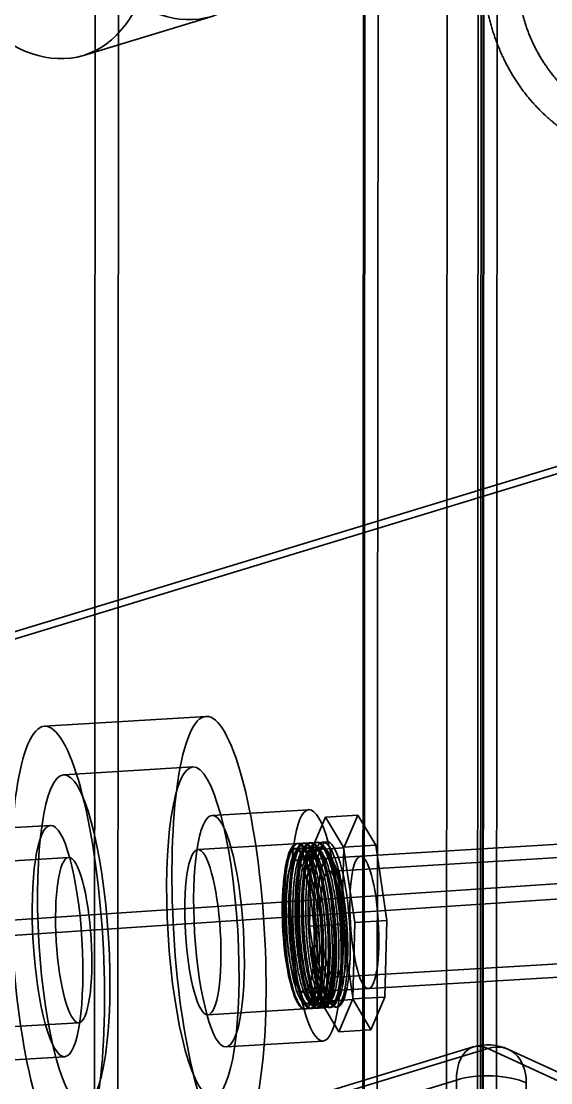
# Model space of a CAD drawing. Header units: millimetres. Extents: x 13 to 1054, y -1204 to 736.
# Drawn here: x 420.8 to 500.8, y -284.1 to -123.8 of the extents above; entities that cross this region are included whole.
import ezdxf

# ---------------------------------------------------------------- set-up
doc = ezdxf.new("R2010")
doc.units = ezdxf.units.MM
doc.layers.add('1', color=7, linetype='Continuous', true_color=0xffffff)

msp = doc.modelspace()

# ---------------------------------------------------------------- linework, layer by layer
at = {"layer": '1', "color": 27, "linetype": 'Continuous', "lineweight": 35}
for p, q in [((473.14, 483.86), (472.28, -702.77)), ((475.14, 483.86), (474.28, -702.77)), ((490.28, -702.78), (491.14, 483.85)), ((492.28, -702.78), (493.14, 483.85)), ((430.19, -128.95), (449.58, -123.05)), ((448.72, -228.75), (424.33, -230.23)), ((446.73, -236.38), (427.22, -237.57)), ((464.26, -242.84), (449.63, -243.72)), ((425.23, -245.2), (410.6, -246.09)), ((464.56, -247.83), (447.49, -248.86)), ((511.06, -247.52), (467.15, -250.18)), ((427.97, -250.04), (410.9, -251.08)), ((511.18, -249.51), (467.28, -252.17)), ((468.24, -268.14), (512.15, -265.48)), ((468.36, -270.14), (512.27, -267.48)), ((449, -273.82), (466.08, -272.78)), ((412.41, -276.03), (429.49, -275)), ((451.74, -278.66), (466.38, -277.77)), ((412.71, -281.02), (427.35, -280.14))]:
    msp.add_line(p, q, dxfattribs=at)
at = {"layer": '1', "color": 7, "linetype": 'Continuous', "lineweight": 35}
for p, q in [((471.74, -1189.27), (472.86, 345)), ((484.37, -1195.1), (485.48, 339.18)), ((489.08, -278.67), (399.9, -305.83)), ((491.27, -278.89), (402.09, -306.05)), ((505.95, -285.66), (491.27, -278.89)), ((509.09, -285.8), (494.41, -279.03)), ((397.35, -310.82), (486.53, -283.66)), ((486.53, -283.66), (486.47, -376.1)), ((497.02, -376.51), (497.08, -284.07))]:
    msp.add_line(p, q, dxfattribs=at)
at = {"layer": '1', "color": 5, "linetype": 'Continuous', "lineweight": 35}
for p, q in [((489.82, -1159.14), (490.89, 306.53)), ((490.15, 305.95), (489.09, -1159.72)), ((490.6, 305.48), (489.53, -1160.2)), ((435.57, -36.57), (434.97, -870.92)), ((432.05, -38.75), (431.45, -868.47))]:
    msp.add_line(p, q, dxfattribs=at)
at = {"layer": '1', "color": 151, "linetype": 'Continuous', "lineweight": 35}
for p, q in [((508.99, -188.79), (343.79, -239.1)), ((509.35, -189.78), (340.28, -241.28)), ((392.01, -261.34), (631.53, -245.31)), ((389.2, -263.84), (634.34, -247.44))]:
    msp.add_line(p, q, dxfattribs=at)
at = {"layer": '1', "color": 250, "linetype": 'Continuous', "lineweight": 35}
for p, q in [((466.76, -243.95), (464.64, -248.89)), ((466.76, -243.95), (471.64, -243.66)), ((469.47, -248.5), (466.76, -243.95)), ((471.64, -243.66), (469.52, -248.6)), ((474.35, -248.21), (471.64, -243.66)), ((462.67, -247.94), (462.44, -247.96)), ((463.64, -247.88), (463.41, -247.9)), ((464.62, -247.82), (464.39, -247.84)), ((465.6, -247.77), (465.36, -247.78)), ((467, -247.68), (466.34, -247.72)), ((469.47, -248.5), (474.35, -248.21)), ((476.05, -259.59), (474.35, -248.21)), ((462.29, -248.72), (462.17, -248.72)), ((472.03, -249.88), (462.28, -250.47)), ((463.26, -248.66), (462.91, -248.68)), ((464.24, -248.6), (463.89, -248.62)), ((464.64, -248.89), (464.35, -260.43)), ((464.64, -248.89), (469.52, -248.6)), ((465.21, -248.54), (464.86, -248.56)), ((466.19, -248.48), (465.84, -248.5)), ((469.52, -248.6), (469.23, -260.14)), ((471.17, -259.88), (469.47, -248.5)), ((471.17, -259.88), (476.05, -259.59)), ((475.75, -271.13), (476.05, -259.59)), ((464.35, -260.43), (469.23, -260.14)), ((464.35, -260.43), (466.05, -271.81)), ((469.23, -260.14), (470.93, -271.52)), ((470.88, -271.42), (471.17, -259.88)), ((464.7, -263.56), (465.41, -263.52)), ((465.03, -263.35), (465.38, -263.32)), ((465.41, -263.52), (465.39, -263.54)), ((463.49, -270.43), (473.24, -269.84)), ((463.84, -272.17), (464.19, -272.14)), ((464.82, -272.11), (465.17, -272.09)), ((465.79, -272.05), (466.15, -272.03)), ((466.05, -271.81), (470.93, -271.52)), ((466.05, -271.81), (468.76, -276.36)), ((466.77, -271.99), (467.12, -271.97)), ((467.75, -271.93), (468.1, -271.91)), ((468.76, -276.36), (470.88, -271.42)), ((470.88, -271.42), (475.75, -271.13)), ((470.93, -271.52), (473.63, -276.07)), ((473.63, -276.07), (475.75, -271.13)), ((463.64, -272.93), (463.69, -272.93)), ((464.44, -272.88), (464.67, -272.87)), ((465.41, -272.82), (465.64, -272.81)), ((466.39, -272.76), (466.62, -272.75)), ((467.36, -272.7), (467.6, -272.69)), ((468.34, -272.65), (468.52, -272.63)), ((468.76, -276.36), (473.63, -276.07))]:
    msp.add_line(p, q, dxfattribs=at)
at = {"layer": '1', "color": 7, "linetype": 'Continuous', "lineweight": 35}
msp.add_arc((491.27, -285.84), 7.5, 65.239, 106.9385, dxfattribs=at)
at = {"layer": '1', "color": 27, "linetype": 'Continuous', "lineweight": 35}
for centre, major_axis, ratio in [((440.11, -91.96), (9.47, -31.09), 0.585427), ((420.72, -97.86), (9.47, -31.09), 0.585427), ((450.68, -261.19), (1.96, -32.44), 0.210751), ((426.29, -262.67), (1.96, -32.44), 0.210751), ((448.24, -261.34), (-1.51, 24.95), 0.210751), ((428.73, -262.52), (-1.51, 24.95), 0.210751), ((450.68, -261.19), (1.06, -17.47), 0.210751), ((465.32, -260.3), (1.06, -17.47), 0.210751), ((426.29, -262.67), (1.06, -17.47), 0.210751), ((465.32, -260.3), (-0.76, 12.48), 0.210751), ((428.73, -262.52), (-0.76, 12.48), 0.210751), ((448.24, -261.34), (-0.76, 12.48), 0.210751), ((467.76, -260.16), (0.6, -9.98), 0.210751), ((467.76, -260.16), (-0.48, 7.99), 0.210751)]:
    msp.add_ellipse(centre, major_axis=major_axis, ratio=ratio, dxfattribs=at)
at = {"layer": '1', "color": 250, "linetype": 'Continuous', "lineweight": 35}
for centre, major_axis, start_param, end_param in [((467.76, -260.16), (-0.76, 12.48), 2.006497, 8.113717), ((462.88, -260.45), (-0.71, 11.73), 4.762354, 7.027121), ((462.88, -260.45), (0.76, -12.48), 5.14809, 6.641386)]:
    msp.add_ellipse(centre, major_axis=major_axis, ratio=0.210751, start_param=start_param, end_param=end_param, dxfattribs=at)
for centre in [(472.64, -259.86), (462.88, -260.45)]:
    msp.add_ellipse(centre, major_axis=(0.6, -9.98), ratio=0.210751, dxfattribs=at)
at = {"layer": '1', "color": 7, "linetype": 'Continuous', "lineweight": 35}
for major_axis, ratio, start_param, end_param in [((2.19, -7.17), 0.585427, 2.660826, 4.231622), ((3.14, 6.81), 0.718822, 5.28201, 6.852806), ((-7.5, 0.01), 0.374927, 3.825068, 5.395865)]:
    msp.add_ellipse((491.27, -285.84), major_axis=major_axis, ratio=ratio, start_param=start_param, end_param=end_param, dxfattribs=at)
at = {"layer": '1', "color": 27, "linetype": 'Continuous', "lineweight": 35}
for points, knots in [([(490.53, -115.02), (490.53, -115.2), (490.53, -115.63), (490.54, -116.34), (490.58, -117.13), (490.64, -117.91), (490.71, -118.7), (490.79, -119.48), (490.9, -120.25), (491.02, -121.02), (491.16, -121.78), (491.32, -122.54), (491.49, -123.29), (491.68, -124.03), (491.89, -124.77), (492.11, -125.5), (492.35, -126.22), (492.61, -126.93), (492.88, -127.63), (493.17, -128.32), (493.47, -129), (493.79, -129.67), (494.12, -130.33), (494.47, -130.98), (494.84, -131.61), (495.21, -132.24), (495.61, -132.85), (496.01, -133.45), (496.43, -134.04), (496.86, -134.62), (497.31, -135.18), (497.76, -135.73), (498.24, -136.26), (498.72, -136.78), (499.21, -137.29), (499.72, -137.78), (500.24, -138.26), (500.76, -138.73), (501.3, -139.17), (501.85, -139.61), (502.41, -140.03), (502.98, -140.43), (503.56, -140.82), (504.15, -141.19), (504.74, -141.55), (505.35, -141.89), (505.96, -142.21), (506.58, -142.52), (507.21, -142.81), (507.85, -143.08), (508.49, -143.34), (509.14, -143.58), (509.79, -143.81), (510.45, -144.01), (511.12, -144.2), (511.79, -144.38), (512.46, -144.53), (513.14, -144.67), (513.83, -144.79), (514.52, -144.89), (515.21, -144.98), (515.9, -145.05), (516.6, -145.1), (517.3, -145.13), (518, -145.14), (518.71, -145.14), (519.41, -145.12), (520.12, -145.08), (520.82, -145.02), (521.53, -144.95), (522.24, -144.86), (522.95, -144.75), (523.66, -144.62), (524.36, -144.47), (525.07, -144.31), (525.77, -144.13), (526.31, -143.98), (526.61, -143.89), (526.69, -143.86)], [0, 0, 0, 0, 0.009402, 0.023695, 0.037986, 0.052261, 0.066515, 0.080747, 0.094953, 0.109131, 0.123279, 0.137393, 0.151472, 0.165513, 0.179513, 0.193472, 0.207388, 0.221258, 0.235083, 0.248861, 0.262591, 0.276274, 0.289909, 0.303496, 0.317036, 0.330528, 0.343975, 0.357376, 0.370734, 0.384048, 0.397321, 0.410554, 0.423748, 0.436906, 0.450028, 0.463117, 0.476174, 0.489202, 0.502202, 0.515176, 0.528126, 0.541055, 0.553964, 0.566856, 0.579732, 0.592595, 0.605446, 0.618288, 0.631123, 0.643953, 0.656779, 0.669604, 0.682429, 0.695258, 0.708091, 0.720932, 0.733782, 0.746643, 0.759518, 0.772409, 0.785317, 0.798246, 0.811196, 0.824171, 0.837172, 0.850202, 0.863261, 0.876353, 0.889478, 0.902639, 0.915838, 0.929075, 0.942353, 0.955672, 0.969035, 0.982441, 0.995891, 1, 1, 1, 1]), ([(495.53, -115.03), (495.53, -115.18), (495.53, -115.57), (495.54, -116.2), (495.58, -116.93), (495.63, -117.65), (495.7, -118.37), (495.78, -119.08), (495.89, -119.78), (496.01, -120.49), (496.14, -121.18), (496.29, -121.87), (496.46, -122.55), (496.65, -123.23), (496.85, -123.89), (497.07, -124.55), (497.3, -125.2), (497.55, -125.83), (497.81, -126.46), (498.09, -127.08), (498.39, -127.69), (498.7, -128.28), (499.02, -128.87), (499.36, -129.44), (499.71, -130), (500.08, -130.54), (500.46, -131.08), (500.85, -131.6), (501.25, -132.11), (501.67, -132.6), (502.1, -133.08), (502.54, -133.55), (503, -134), (503.46, -134.44), (503.93, -134.86), (504.42, -135.26), (504.92, -135.66), (505.42, -136.03), (505.94, -136.39), (506.46, -136.74), (506.99, -137.07), (507.53, -137.38), (508.08, -137.68), (508.64, -137.96), (509.21, -138.22), (509.78, -138.47), (510.36, -138.7), (510.94, -138.92), (511.54, -139.12), (512.13, -139.3), (512.74, -139.46), (513.34, -139.6), (513.96, -139.73), (514.57, -139.84), (515.19, -139.94), (515.82, -140.02), (516.45, -140.07), (517.08, -140.12), (517.71, -140.14), (518.35, -140.14), (518.98, -140.13), (519.62, -140.1), (520.27, -140.05), (520.91, -139.99), (521.55, -139.91), (522.19, -139.8), (522.84, -139.69), (523.48, -139.55), (524.12, -139.39), (524.7, -139.24), (525.07, -139.13), (525.23, -139.08)], [0, 0, 0, 0, 0.00969, 0.025336, 0.040982, 0.056613, 0.072225, 0.087815, 0.103379, 0.118914, 0.134416, 0.149881, 0.165307, 0.18069, 0.196026, 0.211314, 0.22655, 0.241733, 0.256861, 0.271931, 0.286944, 0.301897, 0.316792, 0.331628, 0.346405, 0.361124, 0.375787, 0.390393, 0.404946, 0.419447, 0.433897, 0.448299, 0.462655, 0.476969, 0.491242, 0.505478, 0.519679, 0.533848, 0.547988, 0.562103, 0.576195, 0.590268, 0.604325, 0.61837, 0.632405, 0.646433, 0.660458, 0.674482, 0.688509, 0.702542, 0.716584, 0.730638, 0.744709, 0.758798, 0.77291, 0.787047, 0.801213, 0.815411, 0.829643, 0.843912, 0.858222, 0.872574, 0.886972, 0.901416, 0.915911, 0.930456, 0.945054, 0.959707, 0.974415, 0.989178, 1, 1, 1, 1])]:
    msp.add_open_spline(points, degree=3, knots=knots, dxfattribs=at)
at = {"layer": '1', "color": 250, "linetype": 'Continuous', "lineweight": 35}
for points, knots in [([(460.82, -265.86), (460.54, -264), (460.36, -261.95), (460.22, -257.87), (460.25, -255.84), (460.54, -252.33), (460.79, -250.83), (461.45, -248.72), (461.87, -248.09), (462.77, -247.86), (463.26, -248.26), (463.95, -249.54), (464.18, -250.1), (464.62, -251.38), (464.82, -252.11), (465.21, -253.75), (465.38, -254.63), (465.68, -256.51), (465.81, -257.51), (466.02, -259.52), (466.1, -260.55), (466.2, -262.58), (466.22, -263.57), (466.22, -265.51), (466.19, -266.43), (466.07, -268.13), (465.99, -268.92), (465.67, -270.98), (465.37, -271.98), (464.64, -273), (464.22, -273.01), (463.37, -272.04), (462.95, -271.06), (462.38, -269), (462.21, -268.24), (461.9, -266.54), (461.76, -265.62), (461.52, -263.71), (461.43, -262.7), (461.29, -260.67), (461.25, -259.65), (461.22, -257.61), (461.23, -256.63), (461.31, -254.74), (461.38, -253.83), (461.56, -252.19), (461.68, -251.43), (461.96, -250.13), (462.12, -249.58), (462.67, -248.24), (463.11, -247.82), (464.03, -247.99), (464.52, -248.59), (465.43, -250.66), (465.86, -252.14), (466.56, -255.63), (466.83, -257.63), (467.17, -261.7), (467.23, -263.77), (467.13, -267.47), (466.97, -269.1), (466.6, -270.93), (466.45, -271.45), (466.12, -272.24), (465.95, -272.52), (465.56, -272.83), (465.36, -272.86), (464.94, -272.68), (464.73, -272.46), (464.31, -271.78), (464.1, -271.32), (463.7, -270.2), (463.51, -269.54), (462.98, -267.27), (462.68, -265.42), (462.29, -261.45), (462.19, -259.34), (462.22, -255.38), (462.34, -253.52), (462.79, -250.48), (463.12, -249.3), (463.71, -248.24), (463.92, -248.01), (464.36, -247.8), (464.59, -247.82), (465.06, -248.1), (465.3, -248.37), (465.77, -249.14), (466, -249.64), (466.44, -250.85), (466.65, -251.55), (467.05, -253.11), (467.23, -253.99), (467.54, -255.82), (467.69, -256.8), (467.91, -258.8), (468, -259.81), (468.13, -261.86), (468.16, -262.87), (468.18, -264.82), (468.16, -265.77), (468.02, -268.39), (467.82, -269.89), (467.25, -272.01), (466.89, -272.63), (466.09, -272.86), (465.66, -272.46), (464.83, -270.74), (464.43, -269.41), (463.77, -266.14), (463.51, -264.2), (463.2, -260.15), (463.14, -258.05), (463.26, -254.21), (463.43, -252.45), (463.95, -249.69), (464.31, -248.68), (465.14, -247.66), (465.61, -247.65), (466.55, -248.61), (467.03, -249.59), (467.88, -252.32), (468.26, -254.06), (468.68, -256.92), (468.81, -257.93), (468.99, -259.95), (469.06, -260.98), (469.14, -263.01), (469.16, -263.99), (469.13, -265.88), (469.09, -266.78), (468.95, -268.42), (468.86, -269.18), (468.63, -270.48), (468.49, -271.03), (468.18, -271.92), (468, -272.24), (467.63, -272.65), (467.43, -272.74), (467.02, -272.65), (466.81, -272.48), (466.39, -271.9), (466.18, -271.49), (465.57, -269.93), (465.19, -268.45), (464.59, -264.95), (464.36, -262.92), (464.13, -258.85), (464.12, -256.78), (464.28, -254), (464.35, -253.13), (464.56, -251.55), (464.69, -250.83), (464.99, -249.61), (465.16, -249.09), (465.54, -248.3), (465.74, -248.02), (466.18, -247.71), (466.4, -247.68), (466.87, -247.87), (467.11, -248.09), (467.58, -248.76), (467.82, -249.22), (468.27, -250.35), (468.48, -251), (468.89, -252.52), (469.07, -253.35), (469.41, -255.14), (469.56, -256.11), (469.93, -259.06), (470.08, -261.16), (470.15, -265.13), (470.08, -266.99), (469.73, -270.02), (469.45, -271.2), (468.77, -272.59), (468.37, -272.81), (467.53, -272.23), (467.1, -271.43), (466.51, -269.63), (466.32, -268.91), (465.98, -267.35), (465.83, -266.5), (465.69, -265.57)], [0, 0, 0, 0, 0.015625, 0.015625, 0.03125, 0.03125, 0.046875, 0.046875, 0.0625, 0.0625, 0.078125, 0.078125, 0.085938, 0.085938, 0.09375, 0.09375, 0.101563, 0.101563, 0.109375, 0.109375, 0.117188, 0.117188, 0.125, 0.125, 0.132813, 0.132813, 0.140625, 0.140625, 0.15625, 0.15625, 0.171875, 0.171875, 0.1875, 0.1875, 0.195313, 0.195313, 0.203125, 0.203125, 0.210938, 0.210938, 0.21875, 0.21875, 0.226563, 0.226563, 0.234375, 0.234375, 0.242188, 0.242188, 0.25, 0.25, 0.265625, 0.265625, 0.28125, 0.28125, 0.296875, 0.296875, 0.3125, 0.3125, 0.328125, 0.328125, 0.34375, 0.34375, 0.351562, 0.351562, 0.359375, 0.359375, 0.367187, 0.367187, 0.375, 0.375, 0.382812, 0.382812, 0.390625, 0.390625, 0.40625, 0.40625, 0.421875, 0.421875, 0.4375, 0.4375, 0.453125, 0.453125, 0.460937, 0.460937, 0.46875, 0.46875, 0.476562, 0.476562, 0.484375, 0.484375, 0.492187, 0.492187, 0.5, 0.5, 0.507812, 0.507812, 0.515625, 0.515625, 0.523437, 0.523437, 0.53125, 0.53125, 0.546875, 0.546875, 0.5625, 0.5625, 0.578125, 0.578125, 0.59375, 0.59375, 0.609375, 0.609375, 0.625, 0.625, 0.640625, 0.640625, 0.65625, 0.65625, 0.671875, 0.671875, 0.6875, 0.6875, 0.703125, 0.703125, 0.710937, 0.710937, 0.71875, 0.71875, 0.726562, 0.726562, 0.734375, 0.734375, 0.742187, 0.742187, 0.75, 0.75, 0.757812, 0.757812, 0.765625, 0.765625, 0.773438, 0.773438, 0.78125, 0.78125, 0.796875, 0.796875, 0.8125, 0.8125, 0.828125, 0.828125, 0.835938, 0.835938, 0.84375, 0.84375, 0.851562, 0.851562, 0.859375, 0.859375, 0.867188, 0.867188, 0.875, 0.875, 0.882812, 0.882812, 0.890625, 0.890625, 0.898438, 0.898438, 0.90625, 0.90625, 0.921875, 0.921875, 0.9375, 0.9375, 0.953125, 0.953125, 0.96875, 0.96875, 0.984375, 0.984375, 0.992188, 0.992188, 1, 1, 1, 1]), ([(464.7, -263.56), (464.87, -265.25), (465.12, -266.83), (465.7, -269.51), (466.03, -270.61), (466.74, -272.16), (467.11, -272.61), (467.64, -272.72), (467.81, -272.66), (468.13, -272.37), (468.29, -272.13), (468.71, -271.17), (468.95, -270.18), (469.27, -267.71), (469.37, -266.2), (469.38, -263.76), (469.37, -262.9), (469.3, -261.18), (469.25, -260.32), (469.1, -258.56), (469.01, -257.71), (468.79, -256.04), (468.67, -255.22), (468.24, -252.91), (467.9, -251.53), (467.16, -249.38), (466.75, -248.59), (466.15, -247.94), (465.95, -247.81), (465.55, -247.74), (465.36, -247.79), (464.81, -248.23), (464.47, -248.89), (463.93, -250.82), (463.72, -252.1), (463.45, -255.03), (463.39, -256.7), (463.43, -259.28), (463.46, -260.17), (463.56, -261.9), (463.63, -262.76), (463.81, -264.46), (463.91, -265.27), (464.15, -266.81), (464.28, -267.55), (464.72, -269.56), (465.06, -270.67), (465.76, -272.21), (466.13, -272.66), (466.66, -272.78), (466.83, -272.72), (467.15, -272.43), (467.3, -272.2), (467.59, -271.56), (467.72, -271.16), (467.95, -270.2), (468.05, -269.64), (468.3, -267.78), (468.39, -266.27), (468.41, -263.03), (468.35, -261.26), (468.13, -258.66), (468.04, -257.79), (467.82, -256.11), (467.7, -255.31), (467.27, -252.98), (466.93, -251.61), (466.37, -249.99), (466.18, -249.52), (465.78, -248.74), (465.58, -248.44), (464.98, -247.79), (464.57, -247.71), (464.02, -248.14), (463.84, -248.38), (463.52, -249.01), (463.37, -249.41), (462.95, -250.86), (462.74, -252.13), (462.54, -254.34), (462.49, -255.12), (462.44, -256.75), (462.43, -257.6), (462.46, -260.18), (462.57, -261.97), (462.83, -264.48), (462.93, -265.3), (463.17, -266.85), (463.3, -267.57), (463.74, -269.6), (464.07, -270.7), (464.6, -271.88), (464.78, -272.18), (465.14, -272.62), (465.32, -272.76), (465.85, -272.88), (466.18, -272.58), (466.61, -271.64), (466.74, -271.23), (466.97, -270.27), (467.07, -269.72), (467.32, -267.86), (467.41, -266.37), (467.43, -263.91), (467.42, -263.07), (467.35, -261.36), (467.3, -260.47), (467.08, -257.87), (466.86, -256.15), (466.3, -253.08), (465.96, -251.7), (465.22, -249.52), (464.82, -248.73), (464.21, -248.06), (464.01, -247.94), (463.61, -247.86), (463.42, -247.91), (462.87, -248.33), (462.53, -248.99), (461.99, -250.9), (461.77, -252.17), (461.57, -254.36), (461.52, -255.16), (461.46, -256.78), (461.45, -257.62), (461.47, -259.36), (461.51, -260.23), (461.61, -261.96), (461.68, -262.84), (461.94, -265.36), (462.18, -266.94), (462.76, -269.63), (463.09, -270.75), (463.62, -271.92), (463.8, -272.24), (464.16, -272.68), (464.34, -272.81), (464.87, -272.94), (465.2, -272.65), (465.77, -271.39), (466.01, -270.41), (466.34, -267.95), (466.44, -266.45), (466.46, -264.01), (466.44, -263.16), (466.38, -261.44), (466.33, -260.57), (466.11, -257.95), (465.89, -256.24), (465.47, -253.92), (465.32, -253.2), (464.99, -251.85), (464.81, -251.23), (464.25, -249.6), (463.84, -248.79), (463.24, -248.13), (463.04, -248), (462.64, -247.91), (462.45, -247.96), (461.9, -248.38), (461.56, -249.03), (461.15, -250.47), (461.03, -251.01), (460.82, -252.25), (460.73, -252.94), (460.53, -255.13), (460.47, -256.8), (460.5, -259.38), (460.53, -260.26), (460.63, -262), (460.7, -262.86), (460.96, -265.39), (461.2, -266.97), (461.78, -269.68), (462.11, -270.79), (462.82, -272.37), (463.18, -272.83), (463.89, -273), (464.22, -272.72), (464.51, -272.08)], [0, 0, 0, 0, 0.015625, 0.015625, 0.03125, 0.03125, 0.046875, 0.046875, 0.054687, 0.054687, 0.0625, 0.0625, 0.078125, 0.078125, 0.09375, 0.09375, 0.101562, 0.101562, 0.109375, 0.109375, 0.117187, 0.117187, 0.125, 0.125, 0.140625, 0.140625, 0.15625, 0.15625, 0.164062, 0.164062, 0.171875, 0.171875, 0.1875, 0.1875, 0.203125, 0.203125, 0.21875, 0.21875, 0.226562, 0.226562, 0.234375, 0.234375, 0.242187, 0.242187, 0.25, 0.25, 0.265625, 0.265625, 0.28125, 0.28125, 0.289062, 0.289062, 0.296875, 0.296875, 0.304688, 0.304688, 0.3125, 0.3125, 0.328125, 0.328125, 0.34375, 0.34375, 0.351563, 0.351563, 0.359375, 0.359375, 0.375, 0.375, 0.382813, 0.382813, 0.390625, 0.390625, 0.40625, 0.40625, 0.414063, 0.414063, 0.421875, 0.421875, 0.4375, 0.4375, 0.445313, 0.445313, 0.453125, 0.453125, 0.46875, 0.46875, 0.476563, 0.476563, 0.484375, 0.484375, 0.5, 0.5, 0.507813, 0.507813, 0.515625, 0.515625, 0.53125, 0.53125, 0.539063, 0.539063, 0.546875, 0.546875, 0.5625, 0.5625, 0.570313, 0.570313, 0.578125, 0.578125, 0.59375, 0.59375, 0.609375, 0.609375, 0.625, 0.625, 0.632813, 0.632813, 0.640625, 0.640625, 0.65625, 0.65625, 0.671875, 0.671875, 0.679688, 0.679688, 0.6875, 0.6875, 0.695313, 0.695313, 0.703125, 0.703125, 0.71875, 0.71875, 0.734375, 0.734375, 0.742188, 0.742188, 0.75, 0.75, 0.765625, 0.765625, 0.78125, 0.78125, 0.796875, 0.796875, 0.804688, 0.804688, 0.8125, 0.8125, 0.828125, 0.828125, 0.835938, 0.835938, 0.84375, 0.84375, 0.859375, 0.859375, 0.867188, 0.867188, 0.875, 0.875, 0.890625, 0.890625, 0.898438, 0.898438, 0.90625, 0.90625, 0.921875, 0.921875, 0.929688, 0.929688, 0.9375, 0.9375, 0.953125, 0.953125, 0.96875, 0.96875, 0.984375, 0.984375, 1, 1, 1, 1]), ([(460.68, -251.92), (460.92, -250.65), (461.24, -249.7), (461.79, -248.93), (461.99, -248.77), (462.4, -248.69), (462.62, -248.75), (463.05, -249.1), (463.26, -249.38), (463.69, -250.15), (463.9, -250.64), (464.49, -252.34), (464.86, -253.83), (465.43, -257.2), (465.64, -259.07), (465.87, -262.77), (465.89, -264.6), (465.78, -267.01), (465.72, -267.77), (465.55, -269.11), (465.45, -269.71), (465.2, -270.73), (465.06, -271.14), (464.76, -271.77), (464.59, -271.98), (464.06, -272.28), (463.67, -272.03), (462.9, -270.69), (462.54, -269.6), (462.06, -267.54), (461.92, -266.77), (461.66, -265.13), (461.55, -264.28), (461.28, -261.57), (461.19, -259.67), (461.2, -256.05), (461.3, -254.34), (461.69, -251.49), (461.97, -250.34), (462.48, -249.24), (462.67, -248.98), (463.06, -248.67), (463.27, -248.62), (463.69, -248.75), (463.91, -248.92), (464.34, -249.48), (464.55, -249.85), (465.18, -251.29), (465.56, -252.64), (466.2, -255.77), (466.46, -257.58), (466.79, -261.27), (466.86, -263.15), (466.8, -266.58), (466.68, -268.11), (466.37, -269.9), (466.25, -270.42), (465.97, -271.25), (465.82, -271.57), (465.32, -272.2), (464.94, -272.19), (464.37, -271.51), (464.17, -271.17), (463.8, -270.32), (463.62, -269.79), (463.28, -268.56), (463.12, -267.87), (462.83, -266.36), (462.7, -265.53), (462.37, -262.96), (462.23, -261.07), (462.14, -257.37), (462.19, -255.57), (462.49, -252.45), (462.72, -251.13), (463.19, -249.73), (463.36, -249.36), (463.73, -248.83), (463.93, -248.67), (464.34, -248.56), (464.55, -248.62), (464.98, -248.96), (465.2, -249.24), (465.83, -250.37), (466.24, -251.53), (466.95, -254.42), (467.25, -256.15), (467.66, -259.77), (467.78, -261.67), (467.83, -265.23), (467.76, -266.89), (467.51, -268.94), (467.41, -269.54), (467.17, -270.57), (467.03, -270.99), (466.72, -271.63), (466.55, -271.85), (466.2, -272.06), (466.02, -272.05), (465.45, -271.71), (465.06, -271.04), (464.34, -268.96), (464.01, -267.55), (463.5, -264.31), (463.31, -262.46), (463.17, -259.67), (463.15, -258.75), (463.15, -256.94), (463.17, -256.05), (463.27, -254.38), (463.34, -253.59), (463.53, -252.15), (463.65, -251.51), (464.05, -249.81), (464.4, -249.05), (465.19, -248.4), (465.62, -248.51), (466.48, -249.59), (466.91, -250.56), (467.48, -252.5), (467.66, -253.21), (467.98, -254.78), (468.13, -255.63), (468.38, -257.37), (468.48, -258.29), (468.65, -260.14), (468.71, -261.06), (468.82, -263.82), (468.79, -265.58), (468.56, -268.58), (468.35, -269.83), (467.8, -271.52), (467.46, -271.97), (466.73, -271.97), (466.33, -271.52), (465.78, -270.26), (465.59, -269.73), (465.25, -268.53), (465.09, -267.85), (464.65, -265.58), (464.42, -263.81), (464.14, -260.16), (464.09, -258.25), (464.19, -254.74), (464.33, -253.12), (464.79, -250.53), (465.11, -249.55), (465.66, -248.73), (465.86, -248.56), (466.26, -248.44), (466.47, -248.49), (466.91, -248.82), (467.12, -249.08), (467.55, -249.82), (467.76, -250.3), (468.36, -251.96), (468.72, -253.44), (469.31, -256.77), (469.52, -258.64), (469.77, -262.34), (469.79, -264.18), (469.69, -266.61), (469.63, -267.38), (469.47, -268.74), (469.37, -269.35), (469.13, -270.4), (469, -270.83), (468.69, -271.48), (468.53, -271.71), (468, -272.05), (467.61, -271.83), (466.85, -270.56), (466.48, -269.5), (465.84, -266.78), (465.57, -265.13), (465.38, -263.32)], [0, 0, 0, 0, 0.015625, 0.015625, 0.023438, 0.023438, 0.03125, 0.03125, 0.039063, 0.039063, 0.046875, 0.046875, 0.0625, 0.0625, 0.078125, 0.078125, 0.09375, 0.09375, 0.101563, 0.101563, 0.109375, 0.109375, 0.117188, 0.117188, 0.125, 0.125, 0.140625, 0.140625, 0.15625, 0.15625, 0.164063, 0.164063, 0.171875, 0.171875, 0.1875, 0.1875, 0.203125, 0.203125, 0.21875, 0.21875, 0.226563, 0.226563, 0.234375, 0.234375, 0.242188, 0.242188, 0.25, 0.25, 0.265625, 0.265625, 0.28125, 0.28125, 0.296875, 0.296875, 0.3125, 0.3125, 0.320313, 0.320313, 0.328125, 0.328125, 0.34375, 0.34375, 0.351563, 0.351563, 0.359375, 0.359375, 0.367188, 0.367188, 0.375, 0.375, 0.390625, 0.390625, 0.40625, 0.40625, 0.421875, 0.421875, 0.429688, 0.429688, 0.4375, 0.4375, 0.445313, 0.445313, 0.453125, 0.453125, 0.46875, 0.46875, 0.484375, 0.484375, 0.5, 0.5, 0.515625, 0.515625, 0.523438, 0.523438, 0.53125, 0.53125, 0.539063, 0.539063, 0.546875, 0.546875, 0.5625, 0.5625, 0.578125, 0.578125, 0.59375, 0.59375, 0.601563, 0.601563, 0.609375, 0.609375, 0.617188, 0.617188, 0.625, 0.625, 0.640625, 0.640625, 0.65625, 0.65625, 0.671875, 0.671875, 0.679688, 0.679688, 0.6875, 0.6875, 0.695313, 0.695313, 0.703125, 0.703125, 0.71875, 0.71875, 0.734375, 0.734375, 0.75, 0.75, 0.765625, 0.765625, 0.773438, 0.773438, 0.78125, 0.78125, 0.796875, 0.796875, 0.8125, 0.8125, 0.828125, 0.828125, 0.84375, 0.84375, 0.851563, 0.851563, 0.859375, 0.859375, 0.867188, 0.867188, 0.875, 0.875, 0.890625, 0.890625, 0.90625, 0.90625, 0.921875, 0.921875, 0.929688, 0.929688, 0.9375, 0.9375, 0.945313, 0.945313, 0.953125, 0.953125, 0.96875, 0.96875, 0.984375, 0.984375, 1, 1, 1, 1]), ([(465.31, -259.72), (465.39, -260.58), (465.44, -261.43), (465.5, -263.12), (465.51, -263.96), (465.49, -266.34), (465.39, -267.8), (465.13, -269.56), (465.02, -270.08), (464.78, -270.96), (464.65, -271.31), (464.21, -272.12), (463.88, -272.29), (463.18, -271.87), (462.82, -271.28), (462.31, -269.93), (462.15, -269.39), (461.84, -268.18), (461.7, -267.52), (461.32, -265.35), (461.11, -263.7), (460.87, -260.3), (460.82, -258.54), (460.89, -255.29), (461.01, -253.76), (461.4, -251.23), (461.67, -250.22), (462.15, -249.24), (462.32, -249), (462.68, -248.71), (462.88, -248.65), (463.46, -248.77), (463.87, -249.24), (464.45, -250.43), (464.64, -250.92), (465.01, -252.03), (465.18, -252.65), (465.66, -254.71), (465.93, -256.31), (466.32, -259.66), (466.44, -261.41), (466.49, -263.9), (466.49, -264.72), (466.44, -266.27), (466.4, -266.99), (466.21, -269.01), (466.01, -270.11), (465.62, -271.26), (465.48, -271.56), (465.18, -271.97), (465.01, -272.08), (464.51, -272.14), (464.15, -271.8), (463.45, -270.42), (463.11, -269.39), (462.67, -267.44), (462.54, -266.74), (462.31, -265.23), (462.2, -264.43), (461.94, -261.96), (461.84, -260.2), (461.81, -257.67), (461.82, -256.83), (461.89, -255.24), (461.94, -254.48), (462.16, -252.34), (462.38, -251.14), (462.95, -249.39), (463.29, -248.84), (463.85, -248.59), (464.05, -248.6), (464.44, -248.81), (464.64, -249.01), (465.24, -249.87), (465.63, -250.8), (466.16, -252.61), (466.32, -253.27), (466.62, -254.71), (466.76, -255.49), (467.12, -257.89), (467.29, -259.63), (467.48, -263.04), (467.48, -264.71), (467.37, -266.95), (467.32, -267.64), (467.17, -268.9), (467.07, -269.47), (466.75, -270.93), (466.46, -271.6), (465.99, -272.03), (465.82, -272.08), (465.48, -271.99), (465.3, -271.85), (464.77, -271.16), (464.42, -270.34), (463.78, -268.11), (463.5, -266.7), (463.07, -263.59), (462.91, -261.85), (462.81, -259.27), (462.79, -258.42), (462.8, -256.75), (462.83, -255.93), (462.96, -253.63), (463.14, -252.25), (463.5, -250.63), (463.64, -250.16), (463.95, -249.4), (464.11, -249.11), (464.46, -248.69), (464.65, -248.58), (465.03, -248.54), (465.23, -248.62), (465.82, -249.12), (466.23, -249.84), (466.79, -251.35), (466.97, -251.95), (467.3, -253.24), (467.46, -253.94), (467.88, -256.21), (468.1, -257.89), (468.39, -261.31), (468.45, -263.05), (468.41, -266.21), (468.31, -267.66), (467.96, -270.01), (467.72, -270.9), (467.28, -271.69), (467.12, -271.86), (466.79, -272.02), (466.62, -272), (466.1, -271.68), (465.73, -271.09), (465.23, -269.71), (465.07, -269.17), (464.76, -267.96), (464.62, -267.29), (464.23, -265.11), (464.03, -263.45), (463.79, -260.06), (463.75, -258.31), (463.82, -255.03), (463.94, -253.52), (464.24, -251.63), (464.36, -251.07), (464.62, -250.09), (464.77, -249.68), (465.25, -248.72), (465.62, -248.43), (466.4, -248.61), (466.81, -249.08), (467.4, -250.3), (467.59, -250.78), (467.95, -251.9), (468.12, -252.54), (468.6, -254.59), (468.87, -256.2), (469.15, -258.71), (469.23, -259.58), (469.35, -261.29), (469.38, -262.13), (469.44, -264.64), (469.38, -266.21), (469.13, -268.88), (468.93, -269.98), (468.41, -271.48), (468.1, -271.9), (467.42, -271.96), (467.06, -271.61), (466.53, -270.55), (466.36, -270.12), (466.04, -269.1), (465.88, -268.5), (465.45, -266.56), (465.2, -265.01), (465.03, -263.35)], [0, 0, 0, 0, 0.007812, 0.007812, 0.015625, 0.015625, 0.03125, 0.03125, 0.039062, 0.039062, 0.046875, 0.046875, 0.0625, 0.0625, 0.078125, 0.078125, 0.085937, 0.085937, 0.09375, 0.09375, 0.109375, 0.109375, 0.125, 0.125, 0.140625, 0.140625, 0.15625, 0.15625, 0.164062, 0.164062, 0.171875, 0.171875, 0.1875, 0.1875, 0.195312, 0.195312, 0.203125, 0.203125, 0.21875, 0.21875, 0.234375, 0.234375, 0.242187, 0.242187, 0.25, 0.25, 0.265625, 0.265625, 0.273437, 0.273437, 0.28125, 0.28125, 0.296875, 0.296875, 0.3125, 0.3125, 0.320312, 0.320312, 0.328125, 0.328125, 0.34375, 0.34375, 0.351562, 0.351562, 0.359375, 0.359375, 0.375, 0.375, 0.390625, 0.390625, 0.398437, 0.398437, 0.40625, 0.40625, 0.421875, 0.421875, 0.429687, 0.429687, 0.4375, 0.4375, 0.453125, 0.453125, 0.46875, 0.46875, 0.476562, 0.476562, 0.484375, 0.484375, 0.5, 0.5, 0.507812, 0.507812, 0.515625, 0.515625, 0.53125, 0.53125, 0.546875, 0.546875, 0.5625, 0.5625, 0.570312, 0.570312, 0.578125, 0.578125, 0.59375, 0.59375, 0.601562, 0.601562, 0.609375, 0.609375, 0.617187, 0.617187, 0.625, 0.625, 0.640625, 0.640625, 0.648438, 0.648438, 0.65625, 0.65625, 0.671875, 0.671875, 0.6875, 0.6875, 0.703125, 0.703125, 0.71875, 0.71875, 0.726562, 0.726562, 0.734375, 0.734375, 0.75, 0.75, 0.757812, 0.757812, 0.765625, 0.765625, 0.78125, 0.78125, 0.796875, 0.796875, 0.8125, 0.8125, 0.820312, 0.820312, 0.828125, 0.828125, 0.84375, 0.84375, 0.859375, 0.859375, 0.867188, 0.867188, 0.875, 0.875, 0.890625, 0.890625, 0.898438, 0.898438, 0.90625, 0.90625, 0.921875, 0.921875, 0.9375, 0.9375, 0.953125, 0.953125, 0.96875, 0.96875, 0.976562, 0.976562, 0.984375, 0.984375, 1, 1, 1, 1]), ([(460.68, -251.92), (460.53, -252.76), (460.41, -253.75), (460.26, -255.93), (460.22, -257.14), (460.26, -260.85), (460.47, -263.51), (460.82, -265.86)], [0, 0, 0, 0, 0.25, 0.25, 0.5, 0.5, 1, 1, 1, 1]), ([(465.31, -259.72), (465.52, -262.27), (465.55, -264.88), (465.26, -269.28), (464.95, -271.04), (464.51, -272.08)], [0, 0, 0, 0, 0.5, 0.5, 1, 1, 1, 1]), ([(465.45, -263.54), (465.5, -264.09), (465.67, -265.46), (465.87, -266.72), (466.01, -267.43)], [0, 0, 0, 0, 0.398713, 1, 1, 1, 1]), ([(465.09, -267.8), (465.1, -267.83), (465.11, -267.9), (465.14, -268.02), (465.16, -268.13), (465.18, -268.21), (465.19, -268.24)], [0, 0, 0, 0, 0.229949, 0.495269, 0.795965, 1, 1, 1, 1]), ([(466.29, -268.18), (466.29, -268.13), (466.3, -268.05), (466.31, -267.92), (466.32, -267.82), (466.33, -267.75), (466.33, -267.72)], [0, 0, 0, 0, 0.296864, 0.562483, 0.796861, 1, 1, 1, 1])]:
    msp.add_open_spline(points, degree=3, knots=knots, dxfattribs=at)
for points, degree in [([(467.39, -253.66), (467.34, -253.44), (467.29, -253.22)], 2), ([(468.37, -253.6), (468.32, -253.38), (468.27, -253.16)], 2), ([(460.43, -253.64), (460.42, -253.82), (460.4, -254)], 2), ([(461.41, -253.58), (461.39, -253.8), (461.37, -254.03)], 2), ([(462.39, -253.52), (462.36, -253.74), (462.34, -253.97)], 2), ([(463.36, -253.46), (463.34, -253.68), (463.32, -253.91)], 2), ([(464.34, -253.4), (464.32, -253.63), (464.29, -253.85)], 2), ([(465.44, -253.78), (465.39, -253.56), (465.34, -253.33)], 2), ([(466.41, -253.72), (466.37, -253.5), (466.32, -253.28)], 2), ([(465.03, -263.35), (464.7, -263.56)], 1), ([(465.38, -263.32), (465.45, -263.54)], 1), ([(465.45, -263.54), (465.39, -263.54)], 1), ([(465.39, -263.54), (465.56, -264.94), (465.77, -266.25), (466.01, -267.43)], 3), ([(466.01, -267.43), (465.9, -266.84), (465.79, -266.21), (465.69, -265.57)], 3), ([(467.26, -268.12), (467.29, -267.89), (467.31, -267.66)], 2), ([(468.24, -268.06), (468.26, -267.83), (468.28, -267.6)], 2), ([(469.22, -268), (469.24, -267.77), (469.26, -267.54)], 2), ([(462.16, -267.97), (462.21, -268.2), (462.26, -268.42)], 2), ([(463.14, -267.91), (463.19, -268.13), (463.24, -268.35)], 2), ([(464.11, -267.85), (464.16, -268.08), (464.21, -268.3)], 2), ([(465.33, -268.04), (465.34, -267.91), (465.36, -267.78)], 2), ([(466.07, -267.74), (466.11, -267.96), (466.16, -268.18)], 2)]:
    msp.add_open_spline(points, degree=degree, dxfattribs=at)

doc.saveas('drawing.dxf')
